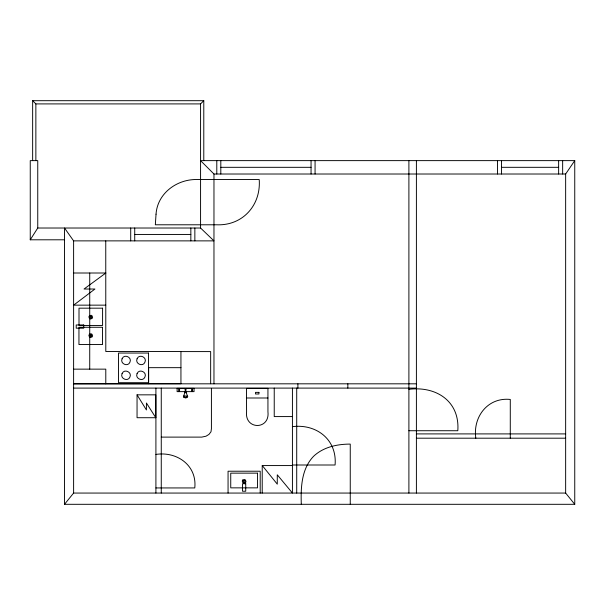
<?xml version="1.0" encoding="UTF-8"?>
<svg xmlns="http://www.w3.org/2000/svg" width="605" height="605" viewBox="0 0 605 605"><rect width="100%" height="100%" fill="white"/><g stroke="black" fill="none" stroke-linecap="round" stroke-linejoin="round"><path stroke-width="0.91" d="M30.25 239.799L37.752 228.017L37.752 160.627L30.25 160.627L30.25 239.799L64.508 239.799M565.645 174.013L574.75 160.627L200.573 160.627L213.966 174.013L565.645 174.013L565.645 493.06L574.75 504.305L64.508 504.305L64.508 228.017L73.613 240.873L73.613 493.06L64.508 504.305M32.647 160.627L32.647 100.695L35.861 103.909L200.573 103.909L203.787 100.695L203.787 160.627M105.769 273.059L84.027 289.024L94.947 289.024L73.636 305.147L105.769 305.147M32.647 100.695L203.787 100.695M220.81 167.32L311.053 167.32M501.5 167.32L558.634 167.32M37.752 228.017L200.573 228.017L213.966 240.873L73.613 240.873M134.726 234.445L190.84 234.445M73.621 273.006L105.799 273.006M180.948 351.588L210.653 351.588L210.653 383.721M180.94 367.666L148.656 367.666L148.656 383.736M73.659 369.141L105.792 369.141L105.792 383.82M416.399 383.82L73.613 383.82L180.94 383.721L180.94 351.497L105.799 351.497L105.754 240.873M73.613 388.1L416.399 388.1M408.897 389.31C436.144 385.907 459.951 401.228 457.811 430.73L408.897 430.73M184.827 391.632L177.114 391.632L177.114 388.365L194.039 388.365L194.039 391.632L186.272 391.632M184.827 392.653L186.272 392.653M137.048 394.838L155.795 394.838L155.795 417.715L137.048 417.715L137.048 394.838L146.425 409.978L146.425 402.998L155.795 417.715M246.515 397.999L246.575 411.793C244.549 429.958 270.11 430.102 267.939 411.793L267.939 388.365L246.522 388.365L246.522 397.999L267.939 397.999M292.427 416.58L274.231 416.58L274.231 388.1M292.427 426.638C316.498 423.644 337.257 439.714 335.079 465.003L292.427 465.003M416.399 433.906L565.645 433.906M161.263 437.113L201.745 437.113L205.972 436.213L208.922 434.45L210.979 431.796L211.417 428.711L211.417 388.463M416.399 438.194L565.645 438.194M155.909 454.423C176.879 451.164 197.177 465.374 194.78 487.94L155.909 487.94M262.222 493.037L262.222 465.57L292.427 465.57M73.613 493.06L565.645 493.06M262.275 465.57L277.279 484.159L277.279 474.812L292.427 493.037L292.427 388.1M574.75 160.627L574.75 504.305M562.65 160.627L562.65 174.013M558.634 160.627L558.634 174.021M510.28 438.194L510.287 399.444C487.774 397.084 472.717 416.921 475.825 438.194M501.5 160.627L501.5 174.021M497.484 160.627L497.484 174.013M416.399 160.627L416.399 493.06M408.897 160.627L408.897 493.06M350.25 504.305L350.25 444.1C337.159 444.093 323.297 447.057 313.534 456.344C301.358 469.034 300.738 487.759 301.298 504.305M347.845 383.82L347.845 388.1M315.069 160.627L315.069 174.013M311.053 160.627L311.053 174.021M297.902 383.82L297.902 388.1M296.715 388.1L296.715 493.06M260.203 493.045L260.203 471.219L228.062 471.219L228.062 493.045M220.81 160.627L220.81 174.021M216.794 160.627L216.794 174.013M213.966 174.013L213.966 383.82M200.573 103.909L200.573 228.017M194.855 228.017L194.855 240.873M192.269 388.365L192.216 391.632M190.84 228.017L190.84 240.873M186.272 388.365C184.722 391.707 187.603 394.415 187.527 397.235L185.735 398.007L183.565 397.235C183.504 394.415 186.37 391.707 184.827 388.365M178.83 388.365L178.83 391.632M161.263 388.1L161.263 493.06M155.909 388.1L155.909 493.06M134.726 228.017L134.726 240.873M130.71 228.017L130.71 240.873M89.729 273.006L89.729 369.141M35.861 103.909L35.861 160.627M156.037 214.178L155.334 224.788L216.613 224.788C242.726 225.892 261.133 205.14 259.212 179.541L197.918 179.541C177.552 178.694 157.451 192.934 156.037 214.178M137.07 358.788C134.794 363.673 142.969 367.386 144.966 362.13C147.249 357.252 139.074 353.539 137.07 358.788M137.07 373.618C134.794 378.503 142.969 382.216 144.966 376.96C147.249 372.083 139.074 368.369 137.07 373.618M122.074 358.788C119.798 363.666 127.973 367.386 129.969 362.13C132.253 357.252 124.078 353.539 122.074 358.788M122.074 373.618C119.798 378.496 127.973 382.216 129.969 376.96C132.253 372.083 124.078 368.369 122.074 373.618M89.419 315.818L88.874 316.816L89.419 318.472L90.417 319.024L92.073 318.472L92.626 317.474L92.073 315.818L91.075 315.273L89.419 315.818M89.994 316.385L89.994 317.905L91.506 317.905L91.506 316.385L89.994 316.385M89.419 334.315L88.874 335.306L89.419 336.962L90.417 337.514L92.073 336.962L92.626 335.972L92.073 334.315L91.075 333.763L89.419 334.315M89.994 334.883L89.994 336.395L91.506 336.395L91.506 334.883L89.994 334.883M242.802 480.007L242.257 481.005L242.802 482.661L243.8 483.206L245.456 482.661L246.008 481.663L245.456 480.007L244.465 479.462L242.802 480.007M243.376 480.574L243.376 482.094L244.889 482.094L244.889 480.574L243.376 480.574M187.716 396.298C185.387 399.164 179.314 394.679 187.716 396.298M179.632 389.703C177.923 389.741 180.01 390.906 179.632 389.703M192.216 390.028C191.142 390.868 191.18 389.121 192.216 390.028M102.585 308.179L79.005 308.179L79.005 325.452L102.585 325.452L102.585 308.179M83.724 324.968L76.222 324.968L76.222 328.182L83.724 328.182L83.724 324.968M102.532 327.275L78.953 327.275L78.953 344.548L102.532 344.548L102.532 327.275M148.52 353.048L118.527 353.048L118.527 382.693L148.52 382.693L148.52 353.048M258.932 392.373L255.522 392.373L255.522 393.991L258.932 393.991L258.932 392.373M257.526 473.148L230.739 473.148L230.739 487.857L257.526 487.857L257.526 473.148M245.736 483.728L242.522 483.728L242.522 491.23L245.736 491.23L245.736 483.728"/></g></svg>
